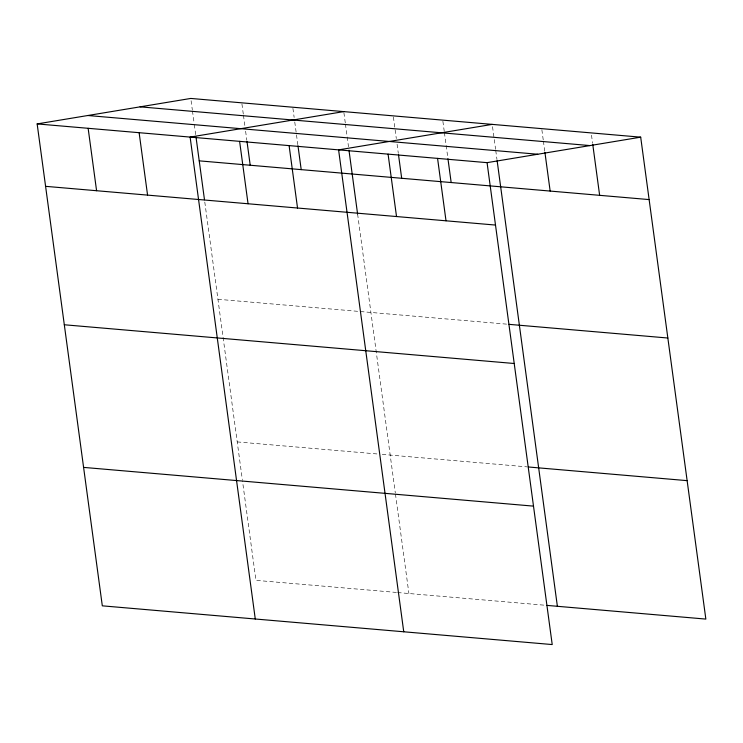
<?xml version="1.0" encoding="UTF-8"?>
<svg xmlns="http://www.w3.org/2000/svg" width="743" height="743" viewBox="0 0 743 743"><rect width="100%" height="100%" fill="white"/><g stroke="black" fill="none" stroke-linecap="round" stroke-linejoin="round"><path stroke-width="0.56" stroke-dasharray="3.71 2.79" d="M217.94 299.28L506.717 324.143M237.221 441.909L377.732 454.01M382.264 454.4L527.149 466.873M396.446 592.44L255.936 580.348L242.478 480.814M397.579 592.543L544.721 605.211M591.512 135.18L592.58 143.12M541.87 129.784L543.244 140M543.402 141.133L544.777 151.349M492.525 126.663L495.6 149.352M495.748 150.485L496.983 159.569M442.884 121.267L444.268 131.474M444.416 132.607L447.797 157.581M393.4 117.004L396.307 138.56M397.078 144.235L398.304 153.318M343.907 112.741L345.291 122.957M345.439 124.09L348.504 146.789M357.606 214.068L395.295 492.841M395.452 493.984L408.91 593.518M292.918 108.348L294.144 117.431M294.757 121.973L297.822 144.662M241.93 103.964L243.305 114.171M243.463 115.314L244.995 126.654M245.608 131.195L246.834 140.278M191.09 100.704L192.316 109.788M192.474 110.921L194.155 123.403M194.313 124.536L195.688 134.752M204.789 202.04L242.329 479.672"/><path stroke-width="1.11" d="M37.15 123.914L487.064 162.652L552.216 644.562L102.311 605.833L37.15 123.914L190.784 98.438L640.689 137.167L705.85 619.086L547.024 605.406M343.749 111.608L190.115 137.083L255.276 619.003M492.219 124.387L338.594 149.872L403.746 631.782M487.064 162.652L640.689 137.167M140.083 106.843L589.998 145.582M87.85 115.509L537.756 154.247M199.217 160.85L649.131 199.588M45.592 186.335L495.497 225.064M509.02 324.347L667.846 338.019M64.307 324.765L514.221 363.503M528.301 466.976L687.136 480.647M83.587 467.393L533.502 506.132M592.738 144.263L599.638 195.325M544.935 152.482L550.154 191.062M497.132 160.702L557.38 606.297M447.945 158.714L451.168 182.546M437.571 158.389L446.014 220.81M398.462 154.451L401.684 178.283M388.078 154.135L396.521 216.547M348.969 150.188L357.606 214.068M297.98 145.804L301.203 169.627M289.101 145.609L297.534 208.021M246.992 141.411L250.215 165.243M239.608 141.346L248.051 203.768M196.003 137.018L204.483 199.746M139.127 132.7L147.569 195.112M88.138 128.307L96.581 190.719"/></g></svg>
